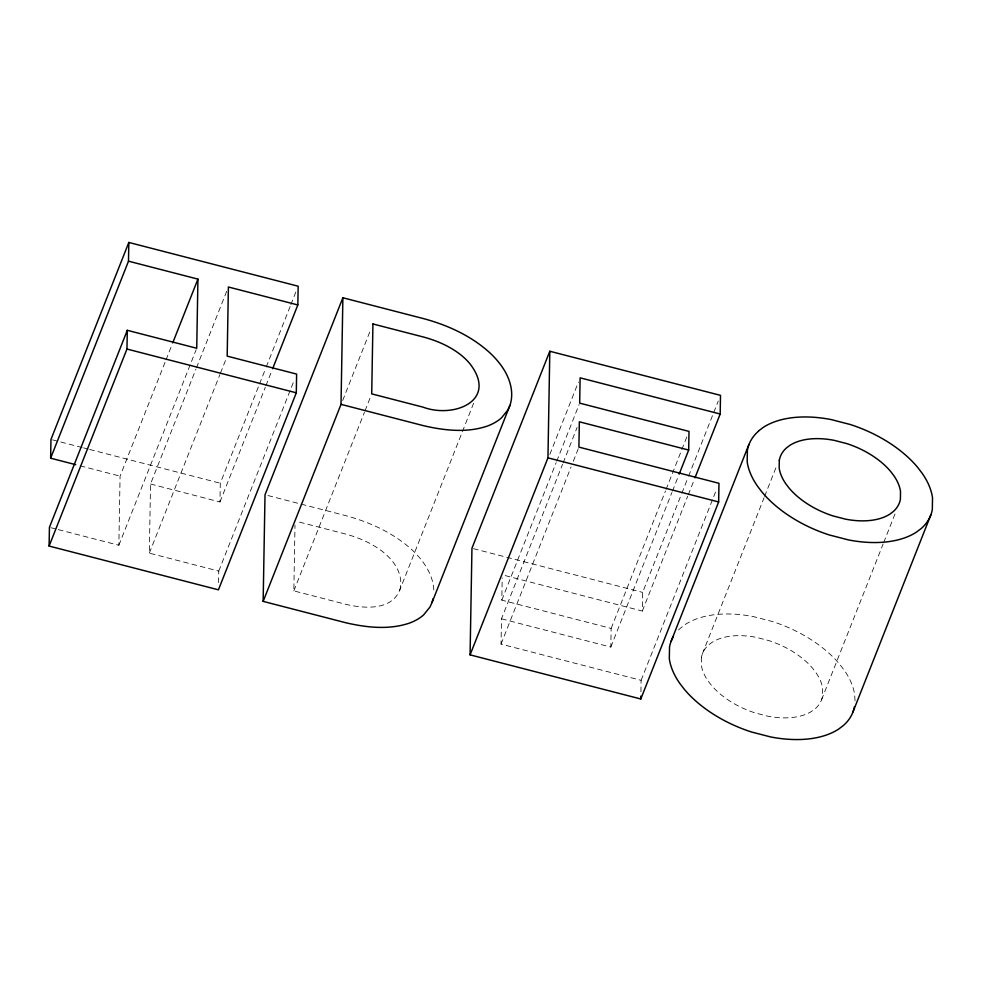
<?xml version="1.0" encoding="UTF-8"?>
<svg xmlns="http://www.w3.org/2000/svg" width="982" height="982" viewBox="0 0 982 982"><rect width="100%" height="100%" fill="white"/><g stroke="black" fill="none" stroke-linecap="round" stroke-linejoin="round"><path stroke-width="0.74" stroke-dasharray="4.91 3.68" d="M58.294 529.617L118.859 545.268L120.074 476.135L165.442 361.327M218.556 582.621L218.765 571.094L149.325 553.148L150.528 484.016L195.909 369.207M150.528 484.016L219.968 501.962L220.299 483.23L258.953 385.423M473.655 403.16L399.711 590.256C391.057 611.086 363.18 608.509 345.173 604.163L293.839 590.894L294.993 525.075M640.915 691.807L641.111 680.33L501.041 644.118L501.483 618.807L562.539 464.314M501.483 618.807L610.816 647.077L611.148 628.419L501.802 600.149L502.195 577.821M505.202 575.599L642.326 611.05L642.645 592.392L681.299 494.584M701.443 657.228L701.308 664.986A62.357 35.868 21.6 0 0 708.108 681.017L711.103 684.933A63.965 36.788 21.6 0 0 755.097 712.92L767.556 716.148A63.965 36.788 21.6 0 0 812.126 711.054L815.232 708.709A62.357 35.868 21.6 0 0 822.523 696.324L822.658 688.554A62.443 35.904 21.6 0 0 815.87 672.523L812.875 668.595A63.953 36.776 21.6 0 0 768.869 640.608L756.422 637.379A63.953 36.776 21.6 0 0 711.84 642.486L708.734 644.83A62.357 35.868 21.6 0 0 701.443 657.351M399.711 590.256C402.853 580.153 398.901 569.253 392.469 561.311A52.034 29.926 21.6 0 0 382.329 551.405C371.589 543.132 358.933 537.694 345.922 534.122L296.478 521.344M166.007 359.915L172.169 344.326M118.859 545.268L196.167 349.678M196.461 367.784L227.272 289.837M149.325 553.148L219.907 374.559M220.459 373.135L226.069 358.97M259.506 384.011L265.668 368.422M266.232 366.998L290.316 306.053M290.881 304.641L295.913 291.875M219.968 501.962L265.349 387.154M265.901 385.73L272.063 370.14M218.765 571.094L294.391 379.752M342.681 400.509L370.68 329.633M293.839 590.894L364.42 412.305M364.985 410.893L370.582 396.716M549.859 454.359L578.435 382.084M501.802 600.149L556.143 462.669M556.708 461.245L579.11 404.559M563.103 462.903L577.109 427.465M501.041 644.118L571.058 466.953M573.304 461.282L578.349 448.529M611.148 628.419L665.477 490.926M666.042 489.515L687.326 435.652M610.816 647.077L671.872 492.571M672.437 491.16L678.599 475.57M681.864 493.173L688.026 477.583M688.578 476.16L713.227 413.79M713.791 412.379L718.272 401.037M642.326 611.05L687.695 496.241M688.259 494.818L694.421 479.228M641.111 680.33L716.737 488.975M702.437 653.693L764.057 497.788M764.61 496.364L776.934 465.186M821.541 699.847L883.149 543.942M883.714 542.518L896.038 511.34M52.451 439.85L82.157 447.522M83.642 447.902L88.098 449.056M89.583 449.449L220.299 483.23M267.914 495.529L346.118 515.746C369.22 522.019 391.683 532.17 409.887 547.944A84.28 48.474 21.6 0 1 424.334 563.963C429.969 572.248 433.958 581.97 433.872 592.121M473.434 548.656L642.645 592.392M80.18 465.836L120.074 476.135M50.904 527.715L56.809 529.237M855.04 700.829L854.659 694.777A95.315 54.82 21.6 0 0 844.287 670.276L839.708 664.298A97.672 56.17 21.6 0 0 772.503 621.545L753.476 616.622A97.648 56.158 21.6 0 0 685.399 624.405L680.661 627.989A95.328 54.82 21.6 0 0 677.58 630.984"/><path stroke-width="1.47" d="M297.828 304.948L228.389 287.002L227.186 356.135L296.625 374.081L296.294 392.812L218.434 589.826L49.1 546.053L49.431 527.322L127.292 330.308L196.731 348.254L197.934 279.121L128.495 261.175L128.826 242.444L298.16 286.216L297.828 304.948L272.628 368.729M75.749 464.682L50.634 458.189L50.966 439.457L128.826 242.444M49.1 546.053L126.96 349.04L127.292 330.308M263.151 601.377L265.017 494.781L342.878 297.767L423.978 318.733C447.08 324.993 469.543 335.144 487.747 350.93A84.28 48.474 21.6 0 1 502.195 366.949C509.818 377.947 514.408 392.297 509.928 405.431L432.068 602.445L429.993 607.011L423.647 614.867A83.495 48.02 21.6 0 1 409.064 623.239C388.639 630.051 366.482 627.523 345.897 622.772L263.151 601.377L341.024 404.363L342.878 297.767M679.163 474.146L688.677 450.051L579.343 421.794L578.901 447.105L718.971 483.304L718.652 501.962L640.792 698.988L470.083 654.859L471.949 548.263L549.81 351.249L720.506 395.365L720.187 414.023L694.974 477.817M470.083 654.859L547.956 457.845L549.81 351.249M640.792 698.988L640.841 696.115M688.677 450.051L689.008 431.393L579.675 403.136L580.117 377.825L720.187 414.023M747.388 449.903L747.179 461.761A95.279 54.796 21.6 0 0 757.552 486.25L762.13 492.228A97.66 56.17 21.6 0 0 829.324 534.969L848.35 539.891A97.684 56.17 21.6 0 0 916.439 532.121L921.19 528.537A95.266 54.783 21.6 0 0 932.323 509.609L932.519 497.751A95.315 54.82 21.6 0 0 922.147 473.263L917.569 467.272A97.672 56.17 21.6 0 0 850.363 424.531L831.337 419.609A97.648 56.158 21.6 0 0 763.26 427.391L758.521 430.975M779.303 460.214L779.168 467.972A62.357 35.868 21.6 0 0 785.968 484.003L788.963 487.919A63.965 36.788 21.6 0 0 832.957 515.906L845.416 519.134A63.965 36.788 21.6 0 0 889.999 514.028L893.104 511.696A62.357 35.868 21.6 0 0 900.396 499.31L900.519 491.54A62.443 35.904 21.6 0 0 893.73 475.497L890.735 471.581A63.953 36.776 21.6 0 0 846.729 443.582L834.283 440.366A63.953 36.776 21.6 0 0 789.7 445.472L786.594 447.817A62.357 35.868 21.6 0 0 779.303 460.337M432.068 602.445L433.05 598.725M50.634 458.189L128.495 261.175M172.722 342.902L197.934 279.121M671.037 641.528L748.898 444.515M852.941 712.024L930.801 514.998M509.928 405.431L507.854 409.997L501.507 417.841A83.495 48.02 21.6 0 1 486.925 426.213C466.499 433.025 444.343 430.497 423.758 425.746L341.024 404.363M126.96 349.04L296.294 392.812M547.956 457.845L718.652 501.962M747.388 450.1A95.279 54.796 21.6 0 1 758.509 431.172M673.431 636.569A95.328 54.82 21.6 0 0 669.528 646.917L669.319 658.775A95.279 54.796 21.6 0 0 679.691 683.263L684.27 689.241A97.66 56.17 21.6 0 0 751.463 731.983L770.489 736.905A97.684 56.17 21.6 0 0 838.579 729.135L843.317 725.551A95.266 54.783 21.6 0 0 854.45 706.635M372.927 323.962L371.712 393.88L423.046 407.149C453.77 418.627 497.997 400.902 470.341 364.297A52.034 29.926 21.6 0 0 460.19 354.392C449.461 346.118 436.794 340.668 423.782 337.108L372.927 323.962"/></g></svg>
